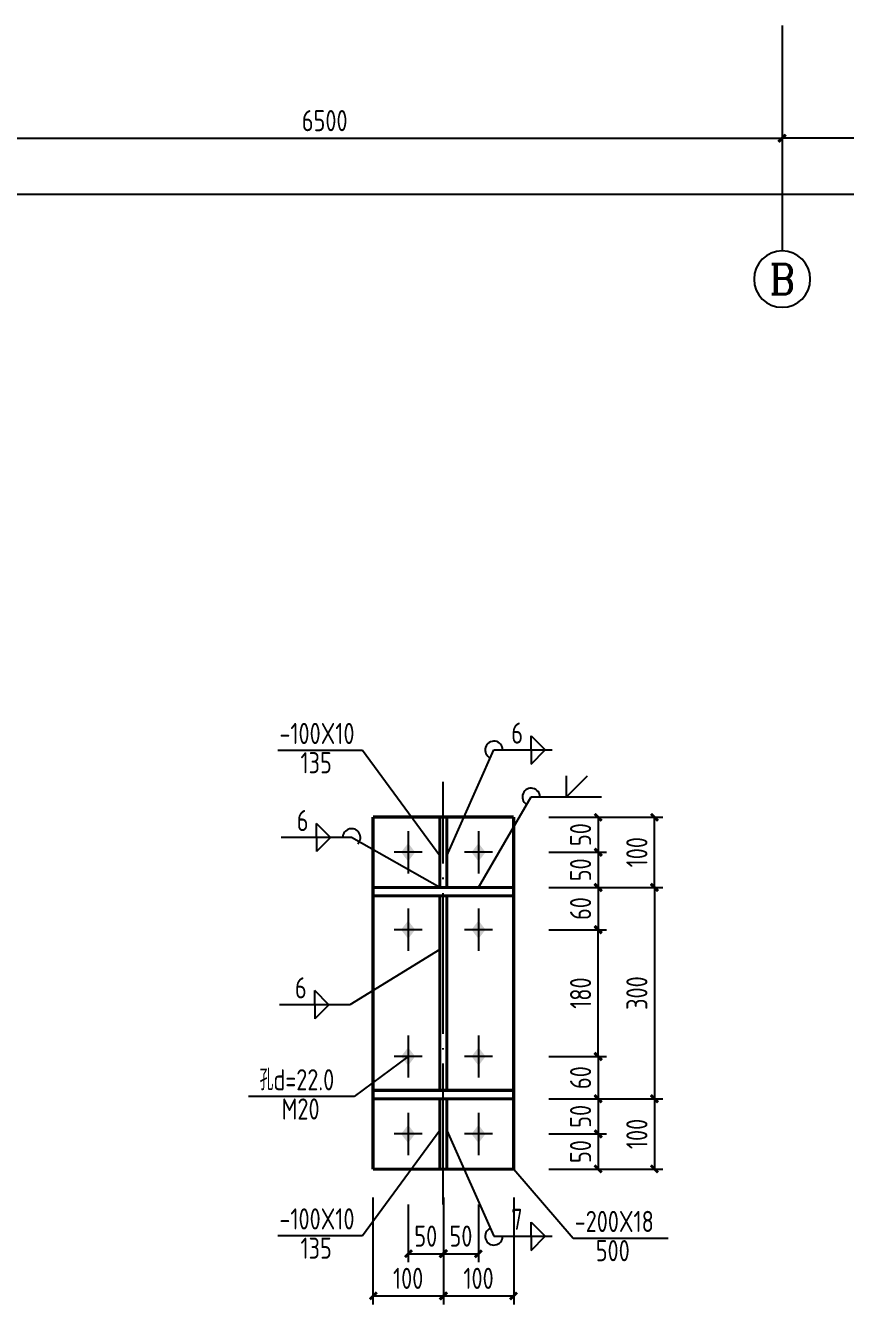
# Model space of a CAD drawing. Header units: millimetres. Extents: x 866561 to 876967, y 40200 to 44891.
# Drawn here: x 876248.5 to 876365, y 40331.7 to 40513.2 of the extents above; entities that cross this region are included whole.
import ezdxf
from ezdxf.enums import TextEntityAlignment as Align

# ---------------------------------------------------------------- set-up
doc = ezdxf.new("R2010")
doc.units = ezdxf.units.MM
doc.header["$LTSCALE"] = 1000
doc.header["$MEASUREMENT"] = 0
doc.linetypes.add('DOTE', pattern=[2.42, 2, -0.2, 0.02, -0.2])
for name, color, linetype in [('10', 7, 'Continuous'), ('1000', 2, 'Continuous'), ('AXIS', 3, 'Continuous'), ('AXIS_TEXT', 7, 'Continuous'), ('DIM', 7, 'Continuous'), ('DOTE', 1, 'DOTE'), ('尺寸标注', 7, 'Continuous'), ('焊缝标注', 3, 'Continuous'), ('螺栓孔标注', 253, 'Continuous'), ('钢板标注', 253, 'Continuous')]:
    doc.layers.add(name, color=color, linetype=linetype)
doc.styles.add('_TCH_AXIS', font='COMPLEX', dxfattribs={"bigfont": 'GBCBIG'})
doc.styles.add('COMPLEX', font='COMPLEX')
doc.styles.add('GBHZ', font='gbenor.shx', dxfattribs={"width": 0.9, "bigfont": 'gbcbig.shx'})
doc.dimstyles.new('Y10', dxfattribs={"dimscale": 0, "dimtxt": 3, "dimasz": 0.01, "dimexe": 1.2, "dimexo": 1, "dimgap": 1, "dimtad": 1, "dimdec": 0, "dimlfac": 10, "dimzin": 0, "dimdsep": 46, "dimtxsty": 'GBHZ', "dimblk1": 'DX', "dimblk2": 'DX', "dimsah": 1, "dimcen": 0.09, "dimdle": 1, "dimadec": 0, "dimazin": 0, "dimtfac": 1, "dimtdec": 0, "dimtix": 1, "dimtmove": 2, "dimatfit": 3, "dimldrblk": 'DX', "dimfxl": 0, "dimtolj": 1, "dimtzin": 0, "dimarcsym": 0})
doc.dimstyles.new('Y50', dxfattribs={"dimscale": 0, "dimtxt": 3, "dimasz": 0.01, "dimexe": 1.2, "dimexo": 1, "dimgap": 1, "dimtad": 1, "dimdec": 0, "dimlfac": 50, "dimzin": 0, "dimdsep": 46, "dimtxsty": 'GBHZ', "dimblk1": 'DX', "dimblk2": 'DX', "dimsah": 1, "dimcen": 0.09, "dimdle": 1, "dimadec": 0, "dimazin": 0, "dimtfac": 1, "dimtdec": 0, "dimtix": 1, "dimtmove": 2, "dimatfit": 3, "dimldrblk": 'DX', "dimfxl": 0, "dimtolj": 1, "dimtzin": 0, "dimarcsym": 0})

# ---------------------------------------------------------------- blocks, each defined once
blk = doc.blocks.new('DX')
at = {"color": 0, "linetype": 'ByBlock', "const_width": 40}
blk.add_lwpolyline([(-54, -51), (46, 49)], dxfattribs=at)
blk = doc.blocks.new('*D806')
at = {"layer": 'Defpoints', "color": 0}
for p in [(876226, 40513.23), (876356, 40513.23), (876356, 40497.23)]:
    blk.add_point(p, dxfattribs=at)
at = {"layer": 'dim', "color": 0, "lineweight": -2}
for p, q in [((876226, 40512.23), (876226, 40496.03)), ((876356, 40512.23), (876356, 40496.03)), ((876226.01, 40497.23), (876355.99, 40497.23))]:
    blk.add_line(p, q, dxfattribs=at)
at = {"layer": 'dim', "color": 0, "lineweight": -2, "xscale": 0.01, "yscale": 0.01, "zscale": 0.01, "rotation": 180}
blk.add_blockref('DX', (876226, 40497.23), dxfattribs=at)
at = {"layer": 'dim', "color": 0, "lineweight": -2, "xscale": 0.01, "yscale": 0.01, "zscale": 0.01}
blk.add_blockref('DX', (876356, 40497.23), dxfattribs=at)
at = {"layer": 'dim', "color": 0, "insert": (876291, 40499.73), "char_height": 3, "attachment_point": 5, "style": 'GBHZ'}
blk.add_mtext('\\A1;6500', dxfattribs=at)
blk = doc.blocks.new('*D808')
at = {"layer": 'Defpoints', "color": 0}
for p in [(876226, 40513.23), (876626, 40513.23), (876226, 40489.23)]:
    blk.add_point(p, dxfattribs=at)
at = {"layer": 'dim', "color": 0, "lineweight": -2}
for p, q in [((876226, 40512.23), (876226, 40488.03)), ((876626, 40512.23), (876626, 40488.03)), ((876625.99, 40489.23), (876226.01, 40489.23))]:
    blk.add_line(p, q, dxfattribs=at)
at = {"layer": 'dim', "color": 0, "lineweight": -2, "xscale": 0.01, "yscale": 0.01, "zscale": 0.01, "rotation": 180}
blk.add_blockref('DX', (876226, 40489.23), dxfattribs=at)
at = {"layer": 'dim', "color": 0, "lineweight": -2, "xscale": 0.01, "yscale": 0.01, "zscale": 0.01}
blk.add_blockref('DX', (876626, 40489.23), dxfattribs=at)
at = {"layer": 'dim', "color": 0, "insert": (876426, 40491.73), "char_height": 3, "attachment_point": 5, "style": 'GBHZ'}
blk.add_mtext('\\A1;20000', dxfattribs=at)
blk = doc.blocks.new('*D792')
at = {"layer": 'Defpoints', "color": 0, "linetype": 'ByBlock'}
for p in [(876322.16, 40400.86, -3), (876321.86, 40395.86, -3), (876329.86, 40395.86)]:
    blk.add_point(p, dxfattribs=at)
at = {"layer": 'DIM', "color": 0, "linetype": 'ByBlock', "lineweight": -2}
for p, q in [((876323.16, 40400.86), (876331.06, 40400.86)), ((876329.86, 40400.85), (876329.86, 40395.87)), ((876322.86, 40395.86), (876331.06, 40395.86))]:
    blk.add_line(p, q, dxfattribs=at)
at = {"layer": 'DIM', "color": 0, "linetype": 'ByBlock', "lineweight": -2, "xscale": 0.01, "yscale": 0.01, "zscale": 0.009999999999999787}
for p, rotation in [((876329.86, 40400.86), 90), ((876329.86, 40395.86), 270)]:
    blk.add_blockref('DX', p, dxfattribs=dict(at, rotation=rotation))
at = {"layer": 'DIM', "color": 0, "linetype": 'ByBlock', "insert": (876327.36, 40398.36), "char_height": 3, "attachment_point": 5, "rotation": 90, "style": 'GBHZ'}
blk.add_mtext('\\A1;50', dxfattribs=at)
blk = doc.blocks.new('*D793')
at = {"layer": 'Defpoints', "color": 0, "linetype": 'ByBlock'}
for p in [(876321.86, 40395.86, -3), (876321.86, 40390.86, -3), (876329.86, 40390.86)]:
    blk.add_point(p, dxfattribs=at)
at = {"layer": 'DIM', "color": 0, "linetype": 'ByBlock', "lineweight": -2}
for p, q in [((876322.86, 40395.86), (876331.06, 40395.86)), ((876329.86, 40395.85), (876329.86, 40390.87)), ((876322.86, 40390.86), (876331.06, 40390.86))]:
    blk.add_line(p, q, dxfattribs=at)
at = {"layer": 'DIM', "color": 0, "linetype": 'ByBlock', "lineweight": -2, "xscale": 0.01, "yscale": 0.01, "zscale": 0.009999999999999787}
for p, rotation in [((876329.86, 40395.86), 90), ((876329.86, 40390.86), 270)]:
    blk.add_blockref('DX', p, dxfattribs=dict(at, rotation=rotation))
at = {"layer": 'DIM', "color": 0, "linetype": 'ByBlock', "insert": (876327.36, 40393.36), "char_height": 3, "attachment_point": 5, "rotation": 90, "style": 'GBHZ'}
blk.add_mtext('\\A1;50', dxfattribs=at)
blk = doc.blocks.new('*D794')
at = {"layer": 'Defpoints', "color": 0, "linetype": 'ByBlock'}
for p in [(876321.86, 40390.86, -3), (876321.86, 40384.86), (876329.86, 40384.86)]:
    blk.add_point(p, dxfattribs=at)
at = {"layer": 'DIM', "color": 0, "linetype": 'ByBlock', "lineweight": -2}
for p, q in [((876322.86, 40390.86), (876331.06, 40390.86)), ((876329.86, 40390.85), (876329.86, 40384.87)), ((876322.86, 40384.86), (876331.06, 40384.86))]:
    blk.add_line(p, q, dxfattribs=at)
at = {"layer": 'DIM', "color": 0, "linetype": 'ByBlock', "lineweight": -2, "xscale": 0.01, "yscale": 0.01, "zscale": 0.009999999999999787}
for p, rotation in [((876329.86, 40390.86), 90), ((876329.86, 40384.86), 270)]:
    blk.add_blockref('DX', p, dxfattribs=dict(at, rotation=rotation))
at = {"layer": 'DIM', "color": 0, "linetype": 'ByBlock', "insert": (876327.36, 40387.86), "char_height": 3, "attachment_point": 5, "rotation": 90, "style": 'GBHZ'}
blk.add_mtext('\\A1;60', dxfattribs=at)
blk = doc.blocks.new('*D795')
at = {"layer": 'Defpoints', "color": 0, "linetype": 'ByBlock'}
for p in [(876321.86, 40366.86, -3), (876321.86, 40360.86, -3), (876329.86, 40360.86)]:
    blk.add_point(p, dxfattribs=at)
at = {"layer": 'DIM', "color": 0, "linetype": 'ByBlock', "lineweight": -2}
for p, q in [((876322.86, 40366.86), (876331.06, 40366.86)), ((876329.86, 40366.85), (876329.86, 40360.87)), ((876322.86, 40360.86), (876331.06, 40360.86))]:
    blk.add_line(p, q, dxfattribs=at)
at = {"layer": 'DIM', "color": 0, "linetype": 'ByBlock', "lineweight": -2, "xscale": 0.01, "yscale": 0.01, "zscale": 0.009999999999999787}
for p, rotation in [((876329.86, 40366.86), 90), ((876329.86, 40360.86), 270)]:
    blk.add_blockref('DX', p, dxfattribs=dict(at, rotation=rotation))
at = {"layer": 'DIM', "color": 0, "linetype": 'ByBlock', "insert": (876327.36, 40363.86), "char_height": 3, "attachment_point": 5, "rotation": 90, "style": 'GBHZ'}
blk.add_mtext('\\A1;60', dxfattribs=at)
blk = doc.blocks.new('*D796')
at = {"layer": 'Defpoints', "color": 0, "linetype": 'ByBlock'}
for p in [(876321.86, 40360.86, -3), (876321.86, 40355.86, -3), (876329.86, 40355.86)]:
    blk.add_point(p, dxfattribs=at)
at = {"layer": 'DIM', "color": 0, "linetype": 'ByBlock', "lineweight": -2}
for p, q in [((876322.86, 40360.86), (876331.06, 40360.86)), ((876329.86, 40360.85), (876329.86, 40355.87)), ((876322.86, 40355.86), (876331.06, 40355.86))]:
    blk.add_line(p, q, dxfattribs=at)
at = {"layer": 'DIM', "color": 0, "linetype": 'ByBlock', "lineweight": -2, "xscale": 0.01, "yscale": 0.01, "zscale": 0.009999999999999787}
for p, rotation in [((876329.86, 40360.86), 90), ((876329.86, 40355.86), 270)]:
    blk.add_blockref('DX', p, dxfattribs=dict(at, rotation=rotation))
at = {"layer": 'DIM', "color": 0, "linetype": 'ByBlock', "insert": (876327.36, 40358.36), "char_height": 3, "attachment_point": 5, "rotation": 90, "style": 'GBHZ'}
blk.add_mtext('\\A1;50', dxfattribs=at)
blk = doc.blocks.new('*D797')
at = {"layer": 'Defpoints', "color": 0, "linetype": 'ByBlock'}
for p in [(876321.86, 40355.86, -3), (876321.86, 40350.86, -3), (876329.86, 40350.86)]:
    blk.add_point(p, dxfattribs=at)
at = {"layer": 'DIM', "color": 0, "linetype": 'ByBlock', "lineweight": -2}
for p, q in [((876322.86, 40355.86), (876331.06, 40355.86)), ((876329.86, 40355.85), (876329.86, 40350.87)), ((876322.86, 40350.86), (876331.06, 40350.86))]:
    blk.add_line(p, q, dxfattribs=at)
at = {"layer": 'DIM', "color": 0, "linetype": 'ByBlock', "lineweight": -2, "xscale": 0.01, "yscale": 0.01, "zscale": 0.009999999999999787}
for p, rotation in [((876329.86, 40355.86), 90), ((876329.86, 40350.86), 270)]:
    blk.add_blockref('DX', p, dxfattribs=dict(at, rotation=rotation))
at = {"layer": 'DIM', "color": 0, "linetype": 'ByBlock', "insert": (876327.36, 40353.36), "char_height": 3, "attachment_point": 5, "rotation": 90, "style": 'GBHZ'}
blk.add_mtext('\\A1;50', dxfattribs=at)
blk = doc.blocks.new('*D798')
at = {"layer": 'Defpoints', "color": 0, "linetype": 'ByBlock'}
for p in [(876302.86, 40346.86, -3), (876307.86, 40346.86, -3), (876307.86, 40338.86)]:
    blk.add_point(p, dxfattribs=at)
at = {"layer": 'DIM', "color": 0, "linetype": 'ByBlock', "lineweight": -2}
for p, q in [((876302.86, 40345.86), (876302.86, 40337.66)), ((876307.86, 40345.86), (876307.86, 40337.66)), ((876302.87, 40338.86), (876307.85, 40338.86))]:
    blk.add_line(p, q, dxfattribs=at)
at = {"layer": 'DIM', "color": 0, "linetype": 'ByBlock', "lineweight": -2, "xscale": 0.01, "yscale": 0.01, "zscale": 0.009999999999999787, "rotation": 180}
blk.add_blockref('DX', (876302.86, 40338.86), dxfattribs=at)
at = {"layer": 'DIM', "color": 0, "linetype": 'ByBlock', "lineweight": -2, "xscale": 0.01, "yscale": 0.01, "zscale": 0.009999999999999787}
blk.add_blockref('DX', (876307.86, 40338.86), dxfattribs=at)
at = {"layer": 'DIM', "color": 0, "linetype": 'ByBlock', "insert": (876305.36, 40341.36), "char_height": 3, "attachment_point": 5, "style": 'GBHZ'}
blk.add_mtext('\\A1;50', dxfattribs=at)
blk = doc.blocks.new('*D799')
at = {"layer": 'Defpoints', "color": 0, "linetype": 'ByBlock'}
for p in [(876307.86, 40346.86, -3), (876312.86, 40346.86, -3), (876312.86, 40338.86)]:
    blk.add_point(p, dxfattribs=at)
at = {"layer": 'DIM', "color": 0, "linetype": 'ByBlock', "lineweight": -2}
for p, q in [((876307.86, 40345.86), (876307.86, 40337.66)), ((876312.86, 40345.86), (876312.86, 40337.66)), ((876307.87, 40338.86), (876312.85, 40338.86))]:
    blk.add_line(p, q, dxfattribs=at)
at = {"layer": 'DIM', "color": 0, "linetype": 'ByBlock', "lineweight": -2, "xscale": 0.01, "yscale": 0.01, "zscale": 0.009999999999999787, "rotation": 180}
blk.add_blockref('DX', (876307.86, 40338.86), dxfattribs=at)
at = {"layer": 'DIM', "color": 0, "linetype": 'ByBlock', "lineweight": -2, "xscale": 0.01, "yscale": 0.01, "zscale": 0.009999999999999787}
blk.add_blockref('DX', (876312.86, 40338.86), dxfattribs=at)
at = {"layer": 'DIM', "color": 0, "linetype": 'ByBlock', "insert": (876310.36, 40341.36), "char_height": 3, "attachment_point": 5, "style": 'GBHZ'}
blk.add_mtext('\\A1;50', dxfattribs=at)
blk = doc.blocks.new('*D800')
at = {"layer": 'Defpoints', "color": 0, "linetype": 'ByBlock'}
for p in [(876297.86, 40347.86, -3), (876307.86, 40347.86, -3), (876307.86, 40332.86)]:
    blk.add_point(p, dxfattribs=at)
at = {"layer": 'DIM', "color": 0, "linetype": 'ByBlock', "lineweight": -2}
for p, q in [((876297.86, 40346.86), (876297.86, 40331.66)), ((876307.86, 40346.86), (876307.86, 40331.66)), ((876297.87, 40332.86), (876307.85, 40332.86))]:
    blk.add_line(p, q, dxfattribs=at)
at = {"layer": 'DIM', "color": 0, "linetype": 'ByBlock', "lineweight": -2, "xscale": 0.01, "yscale": 0.01, "zscale": 0.009999999999999787, "rotation": 180}
blk.add_blockref('DX', (876297.86, 40332.86), dxfattribs=at)
at = {"layer": 'DIM', "color": 0, "linetype": 'ByBlock', "lineweight": -2, "xscale": 0.01, "yscale": 0.01, "zscale": 0.009999999999999787}
blk.add_blockref('DX', (876307.86, 40332.86), dxfattribs=at)
at = {"layer": 'DIM', "color": 0, "linetype": 'ByBlock', "insert": (876302.86, 40335.36), "char_height": 3, "attachment_point": 5, "style": 'GBHZ'}
blk.add_mtext('\\A1;100', dxfattribs=at)
blk = doc.blocks.new('*D801')
at = {"layer": 'Defpoints', "color": 0, "linetype": 'ByBlock'}
for p in [(876307.86, 40347.86, -3), (876317.86, 40347.86, -3), (876317.86, 40332.86)]:
    blk.add_point(p, dxfattribs=at)
at = {"layer": 'DIM', "color": 0, "linetype": 'ByBlock', "lineweight": -2}
for p, q in [((876307.86, 40346.86), (876307.86, 40331.66)), ((876317.86, 40346.86), (876317.86, 40331.66)), ((876307.87, 40332.86), (876317.85, 40332.86))]:
    blk.add_line(p, q, dxfattribs=at)
at = {"layer": 'DIM', "color": 0, "linetype": 'ByBlock', "lineweight": -2, "xscale": 0.01, "yscale": 0.01, "zscale": 0.009999999999999787, "rotation": 180}
blk.add_blockref('DX', (876307.86, 40332.86), dxfattribs=at)
at = {"layer": 'DIM', "color": 0, "linetype": 'ByBlock', "lineweight": -2, "xscale": 0.01, "yscale": 0.01, "zscale": 0.009999999999999787}
blk.add_blockref('DX', (876317.86, 40332.86), dxfattribs=at)
at = {"layer": 'DIM', "color": 0, "linetype": 'ByBlock', "insert": (876312.86, 40335.36), "char_height": 3, "attachment_point": 5, "style": 'GBHZ'}
blk.add_mtext('\\A1;100', dxfattribs=at)
blk = doc.blocks.new('*D802')
at = {"layer": 'Defpoints', "color": 0, "linetype": 'ByBlock'}
for p in [(876329.86, 40390.86, -3), (876321.86, 40360.86, -3), (876337.86, 40360.86)]:
    blk.add_point(p, dxfattribs=at)
at = {"layer": 'DIM', "color": 0, "linetype": 'ByBlock', "lineweight": -2}
for p, q in [((876330.86, 40390.86), (876339.06, 40390.86)), ((876337.86, 40390.85), (876337.86, 40360.87)), ((876322.86, 40360.86), (876339.06, 40360.86))]:
    blk.add_line(p, q, dxfattribs=at)
at = {"layer": 'DIM', "color": 0, "linetype": 'ByBlock', "lineweight": -2, "xscale": 0.01, "yscale": 0.01, "zscale": 0.009999999999999787}
for p, rotation in [((876337.86, 40390.86), 90), ((876337.86, 40360.86), 270)]:
    blk.add_blockref('DX', p, dxfattribs=dict(at, rotation=rotation))
at = {"layer": 'DIM', "color": 0, "linetype": 'ByBlock', "insert": (876335.36, 40375.86), "char_height": 3, "attachment_point": 5, "rotation": 90, "style": 'GBHZ'}
blk.add_mtext('\\A1;300', dxfattribs=at)
blk = doc.blocks.new('*D803')
at = {"layer": 'Defpoints', "color": 0, "linetype": 'ByBlock'}
for p in [(876322.86, 40360.86), (876323.86, 40350.86), (876337.86, 40350.86)]:
    blk.add_point(p, dxfattribs=at)
at = {"layer": 'DIM', "color": 0, "linetype": 'ByBlock', "lineweight": -2}
for p, q in [((876323.86, 40360.86), (876339.06, 40360.86)), ((876337.86, 40360.85), (876337.86, 40350.87)), ((876324.86, 40350.86), (876339.06, 40350.86))]:
    blk.add_line(p, q, dxfattribs=at)
at = {"layer": 'DIM', "color": 0, "linetype": 'ByBlock', "lineweight": -2, "xscale": 0.01, "yscale": 0.01, "zscale": 0.009999999999999787}
for p, rotation in [((876337.86, 40360.86), 90), ((876337.86, 40350.86), 270)]:
    blk.add_blockref('DX', p, dxfattribs=dict(at, rotation=rotation))
at = {"layer": 'DIM', "color": 0, "linetype": 'ByBlock', "insert": (876335.36, 40355.86), "char_height": 3, "attachment_point": 5, "rotation": 90, "style": 'GBHZ'}
blk.add_mtext('\\A1;100', dxfattribs=at)
blk = doc.blocks.new('*D804')
at = {"layer": 'Defpoints', "color": 0, "linetype": 'ByBlock'}
for p in [(876321.86, 40400.86, -3), (876337.86, 40400.86), (876322.86, 40390.86)]:
    blk.add_point(p, dxfattribs=at)
at = {"layer": 'DIM', "color": 0, "linetype": 'ByBlock', "lineweight": -2}
for p, q in [((876322.86, 40400.86), (876339.06, 40400.86)), ((876337.86, 40390.87), (876337.86, 40400.85)), ((876323.86, 40390.86), (876339.06, 40390.86))]:
    blk.add_line(p, q, dxfattribs=at)
at = {"layer": 'DIM', "color": 0, "linetype": 'ByBlock', "lineweight": -2, "xscale": 0.01, "yscale": 0.01, "zscale": 0.009999999999999787}
for p, rotation in [((876337.86, 40400.86), 90), ((876337.86, 40390.86), 270)]:
    blk.add_blockref('DX', p, dxfattribs=dict(at, rotation=rotation))
at = {"layer": 'DIM', "color": 0, "linetype": 'ByBlock', "insert": (876335.36, 40395.86), "char_height": 3, "attachment_point": 5, "rotation": 90, "style": 'GBHZ'}
blk.add_mtext('\\A1;100', dxfattribs=at)
blk = doc.blocks.new('*D805')
at = {"layer": 'Defpoints', "color": 0, "linetype": 'ByBlock'}
for p in [(876321.86, 40384.86), (876329.86, 40384.86), (876321.86, 40366.86)]:
    blk.add_point(p, dxfattribs=at)
at = {"layer": 'DIM', "color": 0, "linetype": 'ByBlock', "lineweight": -2}
for p, q in [((876322.86, 40384.86), (876331.06, 40384.86)), ((876329.86, 40366.87), (876329.86, 40384.85)), ((876322.86, 40366.86), (876331.06, 40366.86))]:
    blk.add_line(p, q, dxfattribs=at)
at = {"layer": 'DIM', "color": 0, "linetype": 'ByBlock', "lineweight": -2, "xscale": 0.01, "yscale": 0.01, "zscale": 0.009999999999999787}
for p, rotation in [((876329.86, 40384.86), 90), ((876329.86, 40366.86), 270)]:
    blk.add_blockref('DX', p, dxfattribs=dict(at, rotation=rotation))
at = {"layer": 'DIM', "color": 0, "linetype": 'ByBlock', "insert": (876327.36, 40375.86), "char_height": 3, "attachment_point": 5, "rotation": 90, "style": 'GBHZ'}
blk.add_mtext('\\A1;180', dxfattribs=at)
blk = doc.blocks.new('*D811')
at = {"layer": 'Defpoints', "color": 0}
for p in [(876356, 40513.23), (876426, 40513.23), (876356, 40497.23)]:
    blk.add_point(p, dxfattribs=at)
at = {"layer": 'dim', "color": 0, "lineweight": -2}
for p, q in [((876356, 40512.23), (876356, 40496.03)), ((876426, 40512.23), (876426, 40496.03)), ((876425.99, 40497.23), (876356.01, 40497.23))]:
    blk.add_line(p, q, dxfattribs=at)
at = {"layer": 'dim', "color": 0, "lineweight": -2, "xscale": 0.01, "yscale": 0.01, "zscale": 0.01, "rotation": 180}
blk.add_blockref('DX', (876356, 40497.23), dxfattribs=at)
at = {"layer": 'dim', "color": 0, "lineweight": -2, "xscale": 0.01, "yscale": 0.01, "zscale": 0.01}
blk.add_blockref('DX', (876426, 40497.23), dxfattribs=at)
at = {"layer": 'dim', "color": 0, "insert": (876391, 40499.73), "char_height": 3, "attachment_point": 5, "style": 'GBHZ'}
blk.add_mtext('\\A1;3500', dxfattribs=at)
blk = doc.blocks.new('_AXISO')
blk.add_circle((0, 0), 0.5)
at = {"layer": 'AXIS_TEXT', "style": 'COMPLEX', "width": 1.041667}
blk.add_attdef('A', text='', height=0.56, dxfattribs=at).set_placement((-0.25, -0.28), (0.25, -0.28), align=Align.FIT)

msp = doc.modelspace()

# ---------------------------------------------------------------- linework, layer by layer
at = {"layer": '10', "color": 253}
for p, q in [((876302.856, 40398.858), (876302.856, 40392.858)), ((876312.856, 40398.858), (876312.856, 40392.858)), ((876304.856, 40395.858), (876300.856, 40395.858)), ((876314.856, 40395.858), (876310.856, 40395.858)), ((876302.856, 40387.858), (876302.856, 40381.858)), ((876312.856, 40387.858), (876312.856, 40381.858)), ((876304.856, 40384.858), (876300.856, 40384.858)), ((876314.856, 40384.858), (876310.856, 40384.858)), ((876302.856, 40369.857), (876302.856, 40363.857)), ((876312.856, 40369.857), (876312.856, 40363.857)), ((876304.856, 40366.857), (876300.856, 40366.857)), ((876314.856, 40366.857), (876310.856, 40366.857)), ((876302.856, 40358.857), (876302.856, 40352.857)), ((876312.856, 40358.857), (876312.856, 40352.857)), ((876304.856, 40355.857), (876300.856, 40355.857)), ((876314.856, 40355.857), (876310.856, 40355.857))]:
    msp.add_line(p, q, dxfattribs=at)
at = {"layer": '10'}
for points in [[(876302.856, 40397.158), (876301.856, 40395.858), (876303.856, 40395.858), (876302.856, 40394.558)], [(876312.856, 40397.158), (876311.856, 40395.858), (876313.856, 40395.858), (876312.856, 40394.558)], [(876302.856, 40386.158), (876301.856, 40384.858), (876303.856, 40384.858), (876302.856, 40383.558)], [(876312.856, 40386.158), (876311.856, 40384.858), (876313.856, 40384.858), (876312.856, 40383.558)], [(876302.856, 40368.157), (876301.856, 40366.857), (876303.856, 40366.857), (876302.856, 40365.557)], [(876312.856, 40368.157), (876311.856, 40366.857), (876313.856, 40366.857), (876312.856, 40365.557)], [(876302.856, 40357.157), (876301.856, 40355.857), (876303.856, 40355.857), (876302.856, 40354.557)], [(876312.856, 40357.157), (876311.856, 40355.857), (876313.856, 40355.857), (876312.856, 40354.557)]]:
    msp.add_solid(points, dxfattribs=at)
at = {"layer": '1000', "const_width": 0.45}
for points in [[(876317.856, 40400.857), (876297.856, 40400.857)], [(876297.856, 40400.857), (876297.856, 40350.857)], [(876307.356, 40400.857), (876307.356, 40390.858)], [(876308.356, 40390.858), (876308.356, 40400.857)], [(876317.856, 40350.857), (876317.856, 40400.857)], [(876307.356, 40350.858), (876307.356, 40360.857)], [(876308.356, 40360.857), (876308.356, 40350.858)], [(876297.856, 40350.857), (876317.856, 40350.857)]]:
    msp.add_lwpolyline(points, dxfattribs=at)
at = {"layer": 'AXIS', "color": 0}
msp.add_line((876356.003, 40513.228), (876356.003, 40481.228), dxfattribs=at)
at = {"layer": 'DOTE', "linetype": 'DOTE', "ltscale": 0.01}
msp.add_line((876307.856, 40345.857), (876307.856, 40405.857), dxfattribs=at)
at = {"layer": '尺寸标注', "color": 3, "const_width": 0.45}
for points in [[(876317.856, 40390.858), (876297.856, 40390.858)], [(876297.856, 40389.658), (876317.856, 40389.658)], [(876307.356, 40362.057), (876307.356, 40389.658)], [(876308.356, 40362.057), (876308.356, 40389.658)], [(876317.856, 40362.057), (876297.856, 40362.057)], [(876297.856, 40360.857), (876317.856, 40360.857)]]:
    msp.add_lwpolyline(points, dxfattribs=at)
at = {"layer": '焊缝标注'}
for p, q in [((876320.317, 40412.38), (876322.317, 40410.38)), ((876320.317, 40410.38), (876320.317, 40412.38)), ((876308.356, 40395.358), (876315.05, 40410.38)), ((876315.05, 40410.38), (876323.317, 40410.38)), ((876320.317, 40408.38), (876322.317, 40410.38)), ((876320.317, 40410.38), (876320.317, 40408.38)), ((876325.344, 40403.704), (876325.344, 40406.704)), ((876325.344, 40403.704), (876328.344, 40406.704)), ((876312.856, 40390.858), (876320.344, 40403.704)), ((876320.344, 40403.704), (876330.344, 40403.704)), ((876291.828, 40397.958), (876289.828, 40399.958)), ((876289.828, 40397.958), (876289.828, 40399.958)), ((876294.828, 40397.958), (876284.828, 40397.958)), ((876291.828, 40397.958), (876289.828, 40395.958)), ((876289.828, 40397.958), (876289.828, 40395.958)), ((876307.356, 40390.858), (876294.828, 40397.958)), ((876307.356, 40382.066), (876294.578, 40374.207)), ((876291.578, 40374.207), (876289.578, 40376.207)), ((876289.578, 40374.207), (876289.578, 40376.207)), ((876294.578, 40374.207), (876284.578, 40374.207)), ((876291.578, 40374.207), (876289.578, 40372.207)), ((876289.578, 40374.207), (876289.578, 40372.207)), ((876308.356, 40356.357), (876315.05, 40341.336)), ((876320.317, 40343.336), (876322.317, 40341.336)), ((876320.317, 40341.336), (876320.317, 40343.336)), ((876315.05, 40341.336), (876323.317, 40341.336)), ((876320.317, 40339.336), (876322.317, 40341.336)), ((876320.317, 40341.336), (876320.317, 40339.336))]:
    msp.add_line(p, q, dxfattribs=at)
for centre, start, end in [((876315.05, 40410.38), 0, 245.25041), ((876320.344, 40403.704), 0, 235.48873), ((876294.828, 40397.958), 314.93155, 180.00001), ((876315.05, 40341.336), 114.74959, 0)]:
    msp.add_arc(centre, 1.25, start, end, dxfattribs=at)
at = {"layer": '螺栓孔标注'}
for p, q in [((876302.856, 40366.857), (876295.18, 40361.155)), ((876295.18, 40361.155), (876280.18, 40361.155))]:
    msp.add_line(p, q, dxfattribs=at)
at = {"layer": '螺栓孔标注', "const_width": 0.1}
msp.add_lwpolyline([(876302.906, 40366.857, 1), (876302.806, 40366.857, 1), (876302.906, 40366.857, 1)], format="xyb", close=True, dxfattribs=at)
at = {"layer": '钢板标注'}
for p, q in [((876296.362, 40410.319), (876284.362, 40410.319)), ((876307.356, 40395.358), (876296.362, 40410.319)), ((876307.356, 40356.357), (876296.362, 40341.397)), ((876317.856, 40350.857), (876326.317, 40341.042)), ((876296.362, 40341.397), (876284.362, 40341.397)), ((876326.317, 40341.042), (876339.814, 40341.042))]:
    msp.add_line(p, q, dxfattribs=at)
at = {"layer": '钢板标注', "const_width": 0.1}
for points in [[(876307.406, 40395.358, 1), (876307.306, 40395.358, 1), (876307.406, 40395.358, 1)], [(876307.406, 40356.357, -1), (876307.306, 40356.357, -1), (876307.406, 40356.357, -1)], [(876317.906, 40350.857, 1), (876317.806, 40350.857, 1), (876317.906, 40350.857, 1)]]:
    msp.add_lwpolyline(points, format="xyb", close=True, dxfattribs=at)

# ---------------------------------------------------------------- block references
at = {"layer": 'AXIS', "color": 0}
ref = msp.add_blockref('_AXISO', (876356.003, 40477.228), dxfattribs=dict(at, xscale=-8, yscale=8, zscale=8))
ref.add_attrib('A', 'B', dxfattribs={"layer": 'AXIS_TEXT', "color": 0, "height": 4.252, "style": '_TCH_AXIS', "width": 1.058824}).set_placement((876354.181, 40475.102), (876357.825, 40475.102), align=Align.FIT)

# ---------------------------------------------------------------- texts
at = {"layer": '焊缝标注', "style": 'GBHZ', "width": 0.9}
for s, p in [('6', (876317.517, 40411.28)), ('6', (876287.028, 40398.858)), ('6', (876286.778, 40375.107)), ('7', (876317.517, 40342.236))]:
    msp.add_text(s, height=3, dxfattribs=at).set_placement(p)
at = {"layer": '螺栓孔标注', "style": 'GBHZ', "width": 0.9}
for s, p in [('孔d=22.0', (876281.758, 40362.055)), ('M20', (876284.88, 40357.905))]:
    msp.add_text(s, height=3, dxfattribs=at).set_placement(p)
at = {"layer": '钢板标注', "style": 'GBHZ', "width": 0.9}
for s, p in [('-100X10', (876284.562, 40411.219)), ('135', (876287.562, 40407.069)), ('-100X10', (876284.562, 40342.297)), ('-200X18', (876326.517, 40341.942)), ('135', (876287.562, 40338.147)), ('500', (876329.517, 40337.792))]:
    msp.add_text(s, height=3, dxfattribs=at).set_placement(p)

# ---------------------------------------------------------------- dimensions: what is measured, and where the dimension line sits
at = {"layer": 'dim'}
for base, p1, p2, picture, middle in [((876356.003, 40497.228), (876226.003, 40513.228), (876356.003, 40513.228), '*D806', (876291.003, 40499.728)), ((876226.003, 40489.228), (876626.003, 40513.228), (876226.003, 40513.228), '*D808', (876426.003, 40491.728))]:
    dim = msp.add_linear_dim(base=base, p1=p1, p2=p2, dimstyle='Y50', override={"dimscale": 1}, dxfattribs=at)
    dim.commit()
    dim.dimension.update_dxf_attribs({"geometry": picture, "text_midpoint": middle})
dim = msp.add_linear_dim(base=(876356.003, 40497.228), p1=(876426.003, 40513.228), p2=(876356.003, 40513.228), angle=180, dimstyle='Y50', override={"dimscale": 1}, dxfattribs=at)
dim.commit()
dim.dimension.update_dxf_attribs({"geometry": '*D811', "text_midpoint": (876391.003, 40499.728)})
at = {"layer": 'DIM', "color": 2, "linetype": 'ByBlock'}
for base, p1, p2, angle, picture, middle in [((876329.856, 40395.858, 3), (876322.16, 40400.857), (876321.856, 40395.858), 90, '*D792', (876327.356, 40398.358, 3)), ((876337.856, 40400.858, 3), (876322.856, 40390.858, 3), (876321.856, 40400.858), 270, '*D804', (876335.356, 40395.858, 3)), ((876329.856, 40390.858, 3), (876321.856, 40395.858), (876321.856, 40390.858), 90, '*D793', (876327.356, 40393.358, 3)), ((876329.856, 40384.858, 3), (876321.856, 40390.858), (876321.856, 40384.858, 3), 90, '*D794', (876327.356, 40387.858, 3)), ((876337.856, 40360.857, 3), (876329.856, 40390.858), (876321.856, 40360.857), 90, '*D802', (876335.356, 40375.858, 3)), ((876329.856, 40384.858, 3), (876321.856, 40366.857, 3), (876321.856, 40384.858, 3), 270, '*D805', (876327.356, 40375.857, 3)), ((876329.856, 40360.857, 3), (876321.856, 40366.857), (876321.856, 40360.857), 90, '*D795', (876327.356, 40363.857, 3)), ((876329.856, 40355.857, 3), (876321.856, 40360.857), (876321.856, 40355.857), 90, '*D796', (876327.356, 40358.357, 3)), ((876337.856, 40350.857, 3), (876322.856, 40360.857, 3), (876323.856, 40350.857, 3), 90, '*D803', (876335.356, 40355.857, 3)), ((876329.856, 40350.857, 3), (876321.856, 40355.857), (876321.856, 40350.857), 90, '*D797', (876327.356, 40353.357, 3))]:
    dim = msp.add_linear_dim(base=base, p1=p1, p2=p2, angle=angle, dimstyle='Y10', override={"dimscale": 1}, dxfattribs=at)
    dim.commit()
    dim.dimension.update_dxf_attribs({"geometry": picture, "text_midpoint": middle})
for base, p1, p2, picture, middle in [((876307.856, 40332.857, 3), (876297.856, 40347.857), (876307.856, 40347.857), '*D800', (876302.856, 40335.357, 3)), ((876307.856, 40338.857, 3), (876302.856, 40346.857), (876307.856, 40346.857), '*D798', (876305.356, 40341.357, 3)), ((876317.856, 40332.857, 3), (876307.856, 40347.857), (876317.856, 40347.857), '*D801', (876312.856, 40335.357, 3)), ((876312.856, 40338.857, 3), (876307.856, 40346.857), (876312.856, 40346.857), '*D799', (876310.356, 40341.357, 3))]:
    dim = msp.add_linear_dim(base=base, p1=p1, p2=p2, dimstyle='Y10', override={"dimscale": 1}, dxfattribs=at)
    dim.commit()
    dim.dimension.update_dxf_attribs({"geometry": picture, "text_midpoint": middle})

doc.saveas('drawing.dxf')
